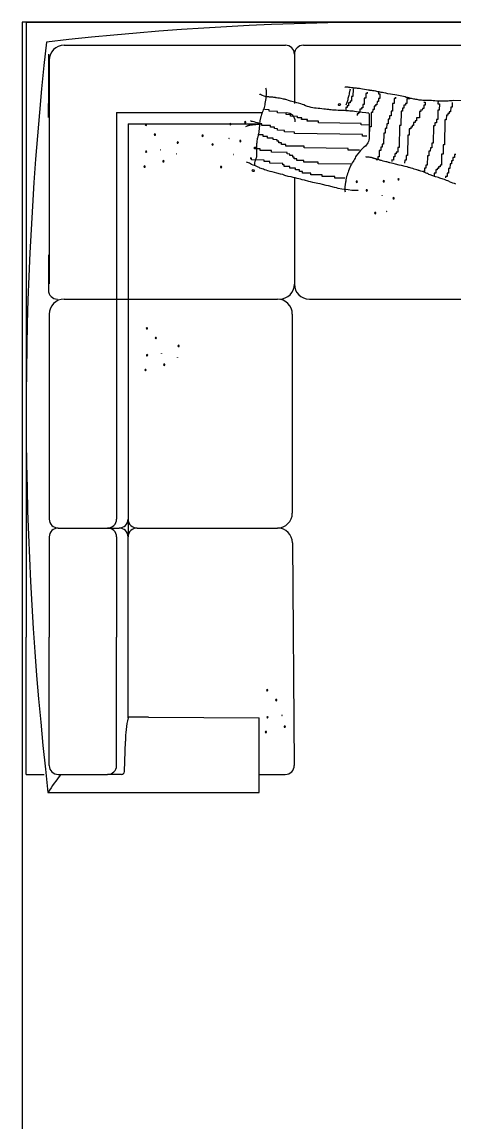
# Model space of a CAD drawing. Header units: feet. Extents: x 15180 to 17114, y 6067 to 8094.
# Drawn here: x 16240.3 to 16282.7, y 6608.3 to 6716.1 of the extents above; entities that cross this region are included whole.
import ezdxf

# ---------------------------------------------------------------- set-up
doc = ezdxf.new("R2010")
doc.units = ezdxf.units.FT
doc.layers.add('freecads.com', color=7, linetype='Continuous')

msp = doc.modelspace()

# ---------------------------------------------------------------- linework, layer by layer
for p, q in [((16240.302, 6716.117), (16240.302, 6580.97)), ((16401.343, 6716.117), (16240.302, 6716.117))]:
    msp.add_line(p, q)
at = {"layer": 'freecads.com', "ltscale": 2}
for p, q in [((16240.706, 6716.104), (16240.706, 6655.88)), ((16240.706, 6716.104), (16300.67, 6716.104)), ((16244.422, 6713.849), (16266.08, 6713.849)), ((16267.833, 6713.849), (16289.101, 6713.849)), ((16242.884, 6712.972), (16242.884, 6708.134)), ((16266.957, 6712.972), (16266.957, 6708.134)), ((16242.961, 6712.388), (16242.961, 6690.469)), ((16264.115, 6709.669), (16264.174, 6709.602)), ((16264.174, 6709.602), (16264.174, 6709.536)), ((16264.174, 6709.536), (16264.203, 6709.47)), ((16264.203, 6709.47), (16264.2, 6709.005)), ((16271.906, 6709.765), (16271.876, 6709.765)), ((16271.936, 6709.732), (16271.906, 6709.765)), ((16272.204, 6709.731), (16271.936, 6709.732)), ((16272.294, 6709.697), (16272.204, 6709.731)), ((16272.413, 6709.696), (16272.294, 6709.697)), ((16272.381, 6709.431), (16272.32, 6709.166)), ((16272.412, 6709.531), (16272.381, 6709.431)), ((16272.532, 6709.663), (16272.413, 6709.696)), ((16272.711, 6709.662), (16272.532, 6709.663)), ((16272.699, 6709.588), (16272.69, 6708.818)), ((16272.771, 6709.628), (16272.711, 6709.662)), ((16273.039, 6709.627), (16272.771, 6709.628)), ((16273.129, 6709.594), (16273.039, 6709.627)), ((16273.338, 6709.593), (16273.129, 6709.594)), ((16273.457, 6709.559), (16273.338, 6709.593)), ((16273.636, 6709.558), (16273.457, 6709.559)), ((16273.815, 6709.524), (16273.636, 6709.558)), ((16274.023, 6709.49), (16273.815, 6709.524)), ((16274.172, 6709.456), (16274.023, 6709.49)), ((16274.292, 6709.455), (16274.172, 6709.456)), ((16274.351, 6709.422), (16274.292, 6709.455)), ((16274.53, 6709.421), (16274.351, 6709.422)), ((16274.62, 6709.388), (16274.53, 6709.421)), ((16263.574, 6709.008), (16263.544, 6709.042)), ((16263.633, 6709.008), (16263.574, 6709.008)), ((16263.752, 6708.941), (16263.633, 6709.008)), ((16264.11, 6708.84), (16263.752, 6708.941)), ((16264.168, 6708.641), (16264.076, 6708.144)), ((16264.199, 6708.84), (16264.11, 6708.84)), ((16264.169, 6708.806), (16264.168, 6708.641)), ((16264.2, 6709.005), (16264.169, 6708.806)), ((16264.289, 6708.806), (16264.199, 6708.84)), ((16264.468, 6708.805), (16264.289, 6708.806)), ((16264.527, 6708.772), (16264.468, 6708.805)), ((16264.856, 6708.77), (16264.527, 6708.772)), ((16264.945, 6708.737), (16264.856, 6708.77)), ((16265.094, 6708.736), (16264.945, 6708.737)), ((16265.154, 6708.702), (16265.094, 6708.736)), ((16265.213, 6708.702), (16265.154, 6708.702)), ((16265.333, 6708.668), (16265.213, 6708.702)), ((16265.482, 6708.668), (16265.333, 6708.668)), ((16265.661, 6708.634), (16265.482, 6708.668)), ((16265.899, 6708.566), (16265.661, 6708.634)), ((16265.989, 6708.566), (16265.899, 6708.566)), ((16266.048, 6708.532), (16265.989, 6708.566)), ((16266.108, 6708.532), (16266.048, 6708.532)), ((16266.227, 6708.498), (16266.108, 6708.532)), ((16266.376, 6708.431), (16266.227, 6708.498)), ((16266.584, 6708.364), (16266.376, 6708.431)), ((16266.823, 6708.297), (16266.584, 6708.364)), ((16272.197, 6708.503), (16272.136, 6708.305)), ((16272.289, 6708.934), (16272.197, 6708.636)), ((16272.197, 6708.636), (16272.197, 6708.503)), ((16272.32, 6709.067), (16272.289, 6708.934)), ((16272.32, 6709.166), (16272.32, 6709.067)), ((16272.407, 6708.359), (16272.405, 6708.205)), ((16272.546, 6708.357), (16272.407, 6708.359)), ((16272.551, 6708.82), (16272.546, 6708.357)), ((16272.69, 6708.818), (16272.551, 6708.82)), ((16273.798, 6708.65), (16273.791, 6708.034)), ((16273.937, 6708.649), (16273.798, 6708.65)), ((16273.942, 6709.111), (16273.937, 6708.649)), ((16274.081, 6709.109), (16273.942, 6709.111)), ((16274.083, 6709.263), (16274.081, 6709.109)), ((16274.769, 6709.387), (16274.62, 6709.388)), ((16274.918, 6709.353), (16274.769, 6709.387)), ((16275.007, 6709.319), (16274.918, 6709.353)), ((16275.127, 6709.286), (16275.007, 6709.319)), ((16275.043, 6708.327), (16275.039, 6708.019)), ((16275.182, 6708.325), (16275.043, 6708.327)), ((16275.246, 6709.285), (16275.127, 6709.286)), ((16275.186, 6708.633), (16275.182, 6708.325)), ((16275.324, 6708.632), (16275.186, 6708.633)), ((16275.193, 6709.25), (16275.191, 6709.096)), ((16275.191, 6709.096), (16275.33, 6709.094)), ((16275.335, 6709.252), (16275.246, 6709.285)), ((16275.33, 6709.094), (16275.324, 6708.632)), ((16275.455, 6709.218), (16275.335, 6709.252)), ((16275.574, 6709.217), (16275.455, 6709.218)), ((16275.723, 6709.183), (16275.574, 6709.217)), ((16275.902, 6709.149), (16275.723, 6709.183)), ((16276.11, 6709.082), (16275.902, 6709.149)), ((16276.349, 6709.048), (16276.11, 6709.082)), ((16276.975, 6708.945), (16276.349, 6709.048)), ((16276.712, 6708.615), (16276.706, 6708.152)), ((16276.851, 6708.613), (16276.712, 6708.615)), ((16276.853, 6708.767), (16276.851, 6708.613)), ((16277.154, 6708.911), (16276.975, 6708.945)), ((16277.303, 6708.877), (16277.154, 6708.911)), ((16277.482, 6708.843), (16277.303, 6708.877)), ((16277.78, 6708.776), (16277.482, 6708.843)), ((16277.899, 6708.742), (16277.78, 6708.776)), ((16278.019, 6708.741), (16277.899, 6708.742)), ((16277.961, 6708.599), (16277.955, 6708.137)), ((16278.238, 6708.596), (16277.961, 6708.599)), ((16278.108, 6708.708), (16278.019, 6708.741)), ((16278.168, 6708.708), (16278.108, 6708.708)), ((16278.257, 6708.674), (16278.168, 6708.708)), ((16278.316, 6708.641), (16278.257, 6708.674)), ((16278.406, 6708.64), (16278.316, 6708.641)), ((16278.644, 6708.573), (16278.406, 6708.64)), ((16278.734, 6708.572), (16278.644, 6708.573)), ((16278.853, 6708.539), (16278.734, 6708.572)), ((16278.972, 6708.538), (16278.853, 6708.539)), ((16279.062, 6708.504), (16278.972, 6708.538)), ((16279.181, 6708.471), (16279.062, 6708.504)), ((16279.39, 6708.47), (16279.181, 6708.471)), ((16279.509, 6708.436), (16279.39, 6708.47)), ((16280.375, 6708.432), (16279.509, 6708.436)), ((16280.524, 6708.398), (16280.375, 6708.432)), ((16280.703, 6708.397), (16280.524, 6708.398)), ((16280.882, 6708.363), (16280.703, 6708.397)), ((16282.016, 6708.358), (16280.882, 6708.363)), ((16281.011, 6708.408), (16281.008, 6708.1)), ((16282.135, 6708.391), (16282.016, 6708.358)), ((16282.404, 6708.389), (16282.135, 6708.391)), ((16282.524, 6708.422), (16282.404, 6708.389)), ((16285.3, 6708.409), (16282.524, 6708.422)), ((16242.884, 6706.78), (16242.884, 6708.134)), ((16249.552, 6707.258), (16249.552, 6667.448)), ((16249.552, 6707.258), (16263.805, 6707.258)), ((16263.802, 6707.249), (16263.741, 6707.051)), ((16263.862, 6707.382), (16263.802, 6707.249)), ((16263.893, 6707.514), (16263.862, 6707.382)), ((16263.953, 6707.614), (16263.893, 6707.514)), ((16264.014, 6707.879), (16263.953, 6707.614)), ((16264.075, 6708.011), (16264.014, 6707.879)), ((16264.487, 6707.531), (16264.07, 6707.536)), ((16264.076, 6708.144), (16264.075, 6708.011)), ((16264.485, 6707.377), (16264.487, 6707.531)), ((16265.317, 6707.367), (16264.485, 6707.377)), ((16265.315, 6707.213), (16265.317, 6707.367)), ((16267.031, 6708.262), (16266.823, 6708.297)), ((16267.21, 6708.195), (16267.031, 6708.262)), ((16267.359, 6708.161), (16267.21, 6708.195)), ((16267.598, 6708.094), (16267.359, 6708.161)), ((16267.746, 6708.027), (16267.598, 6708.094)), ((16267.895, 6707.993), (16267.746, 6708.027)), ((16268.044, 6707.926), (16267.895, 6707.993)), ((16268.223, 6707.859), (16268.044, 6707.926)), ((16268.402, 6707.825), (16268.223, 6707.859)), ((16268.61, 6707.758), (16268.402, 6707.825)), ((16268.759, 6707.724), (16268.61, 6707.758)), ((16268.938, 6707.69), (16268.759, 6707.724)), ((16269.087, 6707.689), (16268.938, 6707.69)), ((16269.266, 6707.655), (16269.087, 6707.689)), ((16269.445, 6707.654), (16269.266, 6707.655)), ((16269.654, 6707.62), (16269.445, 6707.654)), ((16269.833, 6707.586), (16269.654, 6707.62)), ((16270.012, 6707.585), (16269.833, 6707.586)), ((16270.131, 6707.551), (16270.012, 6707.585)), ((16270.31, 6707.551), (16270.131, 6707.551)), ((16270.43, 6707.517), (16270.31, 6707.551)), ((16270.549, 6707.516), (16270.43, 6707.517)), ((16270.698, 6707.482), (16270.549, 6707.516)), ((16271.056, 6707.481), (16270.698, 6707.482)), ((16271.235, 6707.447), (16271.056, 6707.481)), ((16271.862, 6707.444), (16271.235, 6707.447)), ((16271.981, 6707.41), (16271.862, 6707.444)), ((16271.983, 6707.748), (16271.979, 6707.44)), ((16272.25, 6707.409), (16271.981, 6707.41)), ((16272.122, 6707.746), (16271.983, 6707.748)), ((16272.136, 6708.305), (16271.984, 6707.974)), ((16272.124, 6707.9), (16272.122, 6707.746)), ((16272.262, 6707.898), (16272.124, 6707.9)), ((16272.369, 6707.375), (16272.25, 6707.409)), ((16272.266, 6708.207), (16272.262, 6707.898)), ((16272.405, 6708.205), (16272.266, 6708.207)), ((16272.697, 6707.374), (16272.369, 6707.375)), ((16272.846, 6707.34), (16272.697, 6707.374)), ((16273.025, 6707.339), (16272.846, 6707.34)), ((16273.353, 6707.304), (16273.025, 6707.339)), ((16273.226, 6707.27), (16273.224, 6707.116)), ((16273.365, 6707.269), (16273.226, 6707.27)), ((16273.592, 6707.27), (16273.353, 6707.304)), ((16273.369, 6707.577), (16273.365, 6707.269)), ((16273.507, 6707.575), (16273.369, 6707.577)), ((16273.509, 6707.729), (16273.507, 6707.575)), ((16273.648, 6707.727), (16273.509, 6707.729)), ((16273.95, 6707.235), (16273.592, 6707.27)), ((16273.652, 6708.036), (16273.648, 6707.727)), ((16273.791, 6708.034), (16273.652, 6708.036)), ((16274.129, 6707.201), (16273.95, 6707.235)), ((16274.475, 6707.255), (16274.458, 6705.868)), ((16274.614, 6707.253), (16274.475, 6707.255)), ((16274.617, 6707.561), (16274.614, 6707.253)), ((16274.756, 6707.56), (16274.617, 6707.561)), ((16274.76, 6707.868), (16274.756, 6707.56)), ((16274.899, 6707.866), (16274.76, 6707.868)), ((16274.901, 6708.02), (16274.899, 6707.866)), ((16275.039, 6708.019), (16274.901, 6708.02)), ((16276.419, 6707.385), (16276.414, 6706.923)), ((16276.558, 6707.384), (16276.419, 6707.385)), ((16276.567, 6708.154), (16276.558, 6707.384)), ((16276.706, 6708.152), (16276.567, 6708.154)), ((16277.391, 6707.373), (16277.374, 6705.987)), ((16277.529, 6707.372), (16277.391, 6707.373)), ((16277.533, 6707.68), (16277.529, 6707.372)), ((16277.672, 6707.678), (16277.533, 6707.68)), ((16277.676, 6707.986), (16277.672, 6707.678)), ((16277.814, 6707.985), (16277.676, 6707.986)), ((16277.816, 6708.139), (16277.814, 6707.985)), ((16277.955, 6708.137), (16277.816, 6708.139)), ((16279.194, 6707.351), (16279.187, 6706.735)), ((16279.333, 6707.35), (16279.194, 6707.351)), ((16279.335, 6707.504), (16279.333, 6707.35)), ((16279.474, 6707.502), (16279.335, 6707.504)), ((16279.476, 6707.656), (16279.474, 6707.502)), ((16279.614, 6707.655), (16279.476, 6707.656)), ((16279.618, 6707.963), (16279.614, 6707.655)), ((16279.757, 6707.961), (16279.618, 6707.963)), ((16279.622, 6708.271), (16279.761, 6708.269)), ((16279.761, 6708.269), (16279.757, 6707.961)), ((16281, 6707.483), (16280.989, 6706.559)), ((16281.139, 6707.482), (16281, 6707.483)), ((16281.008, 6708.1), (16281.146, 6708.098)), ((16281.146, 6708.098), (16281.139, 6707.482)), ((16282.108, 6707.316), (16282.106, 6707.162)), ((16282.247, 6707.314), (16282.108, 6707.316)), ((16282.253, 6707.776), (16282.247, 6707.314)), ((16282.391, 6707.775), (16282.253, 6707.776)), ((16282.397, 6708.237), (16282.391, 6707.775)), ((16262.752, 6706.392), (16262.662, 6706.426)), ((16262.871, 6706.392), (16262.752, 6706.392)), ((16263.02, 6706.358), (16262.871, 6706.392)), ((16263.169, 6706.291), (16263.02, 6706.358)), ((16263.348, 6706.257), (16263.169, 6706.291)), ((16263.467, 6706.223), (16263.348, 6706.257)), ((16263.527, 6706.223), (16263.525, 6705.957)), ((16263.557, 6706.355), (16263.527, 6706.223)), ((16263.558, 6706.455), (16263.557, 6706.355)), ((16263.68, 6706.852), (16263.558, 6706.455)), ((16263.71, 6706.918), (16263.68, 6706.852)), ((16263.741, 6707.051), (16263.71, 6706.918)), ((16266.148, 6707.203), (16265.315, 6707.213)), ((16266.146, 6707.049), (16266.148, 6707.203)), ((16266.562, 6707.043), (16266.146, 6707.049)), ((16266.56, 6706.889), (16266.562, 6707.043)), ((16267.254, 6706.881), (16266.56, 6706.889)), ((16267.252, 6706.727), (16267.254, 6706.881)), ((16267.668, 6706.722), (16267.252, 6706.727)), ((16267.667, 6706.568), (16267.668, 6706.722)), ((16268.222, 6706.561), (16267.667, 6706.568)), ((16268.22, 6706.407), (16268.222, 6706.561)), ((16269.33, 6706.393), (16268.22, 6706.407)), ((16269.328, 6706.239), (16269.33, 6706.393)), ((16273.49, 6706.188), (16269.328, 6706.239)), ((16273.085, 6707.118), (16273.084, 6706.964)), ((16273.224, 6707.116), (16273.085, 6707.118)), ((16273.489, 6706.034), (16273.49, 6706.188)), ((16274.248, 6707.2), (16274.129, 6707.201)), ((16274.278, 6707.167), (16274.263, 6704.713)), ((16275.988, 6706.158), (16275.982, 6705.695)), ((16276.127, 6706.156), (16275.988, 6706.158)), ((16276.132, 6706.618), (16276.127, 6706.156)), ((16276.271, 6706.617), (16276.132, 6706.618)), ((16276.275, 6706.925), (16276.271, 6706.617)), ((16276.414, 6706.923), (16276.275, 6706.925)), ((16278.626, 6706.28), (16278.622, 6705.971)), ((16278.765, 6706.278), (16278.626, 6706.28)), ((16278.767, 6706.432), (16278.765, 6706.278)), ((16278.906, 6706.43), (16278.767, 6706.432)), ((16278.909, 6706.738), (16278.906, 6706.43)), ((16279.187, 6706.735), (16278.909, 6706.738)), ((16280.707, 6706.254), (16280.704, 6705.946)), ((16280.846, 6706.252), (16280.707, 6706.254)), ((16280.85, 6706.561), (16280.846, 6706.252)), ((16280.989, 6706.559), (16280.85, 6706.561)), ((16281.683, 6706.55), (16281.652, 6704.085)), ((16281.821, 6706.549), (16281.683, 6706.55)), ((16281.827, 6707.011), (16281.821, 6706.549)), ((16281.966, 6707.009), (16281.827, 6707.011)), ((16281.968, 6707.163), (16281.966, 6707.009)), ((16282.106, 6707.162), (16281.968, 6707.163)), ((16250.678, 6706.132), (16250.678, 6667.448)), ((16250.678, 6706.132), (16263.526, 6706.132)), ((16262.241, 6705.897), (16262.181, 6705.864)), ((16262.331, 6705.93), (16262.241, 6705.897)), ((16262.361, 6705.963), (16262.331, 6705.93)), ((16262.421, 6705.963), (16262.361, 6705.963)), ((16262.451, 6705.996), (16262.421, 6705.963)), ((16262.57, 6705.995), (16262.451, 6705.996)), ((16262.63, 6706.028), (16262.57, 6705.995)), ((16262.869, 6706.027), (16262.63, 6706.028)), ((16263.018, 6706.059), (16262.869, 6706.027)), ((16263.168, 6706.059), (16263.018, 6706.059)), ((16263.317, 6706.091), (16263.168, 6706.059)), ((16263.436, 6706.09), (16263.317, 6706.091)), ((16263.431, 6705.162), (16263.4, 6705.063)), ((16263.462, 6705.328), (16263.431, 6705.162)), ((16263.556, 6706.123), (16263.436, 6706.09)), ((16263.493, 6705.626), (16263.462, 6705.46)), ((16263.462, 6705.46), (16263.462, 6705.328)), ((16263.901, 6705.072), (16263.485, 6705.078)), ((16263.494, 6705.792), (16263.493, 6705.626)), ((16263.525, 6705.957), (16263.494, 6705.792)), ((16263.705, 6706.122), (16263.556, 6706.123)), ((16263.776, 6706.153), (16263.637, 6706.154)), ((16263.774, 6705.999), (16263.776, 6706.153)), ((16264.606, 6705.989), (16263.774, 6705.999)), ((16264.605, 6705.834), (16264.606, 6705.989)), ((16265.021, 6705.829), (16264.605, 6705.834)), ((16265.019, 6705.675), (16265.021, 6705.829)), ((16265.296, 6705.672), (16265.019, 6705.675)), ((16265.295, 6705.518), (16265.296, 6705.672)), ((16265.988, 6705.509), (16265.295, 6705.518)), ((16265.986, 6705.355), (16265.988, 6705.509)), ((16266.958, 6705.343), (16265.986, 6705.355)), ((16266.956, 6705.189), (16266.958, 6705.343)), ((16273.616, 6705.108), (16266.956, 6705.189)), ((16274.321, 6706.024), (16273.489, 6706.034)), ((16273.614, 6704.954), (16273.616, 6705.108)), ((16274.319, 6705.87), (16274.314, 6705.408)), ((16274.458, 6705.868), (16274.319, 6705.87)), ((16275.699, 6705.237), (16275.686, 6704.158)), ((16275.838, 6705.235), (16275.699, 6705.237)), ((16275.844, 6705.697), (16275.838, 6705.235)), ((16275.982, 6705.695), (16275.844, 6705.697)), ((16277.235, 6705.988), (16277.209, 6703.831)), ((16277.374, 6705.987), (16277.235, 6705.988)), ((16278.202, 6705.668), (16278.195, 6705.052)), ((16278.341, 6705.667), (16278.202, 6705.668)), ((16278.343, 6705.821), (16278.341, 6705.667)), ((16278.482, 6705.819), (16278.343, 6705.821)), ((16278.484, 6705.973), (16278.482, 6705.819)), ((16278.622, 6705.971), (16278.484, 6705.973)), ((16280.565, 6705.948), (16280.544, 6704.253)), ((16280.704, 6705.946), (16280.565, 6705.948)), ((16263.246, 6704.201), (16263.238, 6702.874)), ((16263.276, 6704.3), (16263.246, 6704.201)), ((16263.277, 6704.499), (16263.276, 6704.3)), ((16263.308, 6704.599), (16263.277, 6704.499)), ((16263.339, 6704.764), (16263.308, 6704.665)), ((16263.308, 6704.665), (16263.308, 6704.599)), ((16263.369, 6704.831), (16263.339, 6704.764)), ((16263.4, 6704.963), (16263.369, 6704.897)), ((16263.369, 6704.897), (16263.369, 6704.831)), ((16263.4, 6705.063), (16263.4, 6704.963)), ((16263.899, 6704.918), (16263.901, 6705.072)), ((16264.316, 6704.913), (16263.899, 6704.918)), ((16264.314, 6704.759), (16264.316, 6704.913)), ((16264.869, 6704.752), (16264.314, 6704.759)), ((16264.867, 6704.598), (16264.869, 6704.752)), ((16265.283, 6704.593), (16264.867, 6704.598)), ((16265.281, 6704.439), (16265.283, 6704.593)), ((16265.42, 6704.437), (16265.281, 6704.439)), ((16265.418, 6704.283), (16265.42, 6704.437)), ((16265.696, 6704.28), (16265.418, 6704.283)), ((16265.694, 6704.126), (16265.696, 6704.28)), ((16266.11, 6704.121), (16265.694, 6704.126)), ((16266.108, 6703.967), (16266.11, 6704.121)), ((16274.03, 6704.949), (16273.614, 6704.954)), ((16273.99, 6704.051), (16273.9, 6703.952)), ((16274.081, 6704.183), (16273.99, 6704.051)), ((16274.141, 6704.283), (16274.081, 6704.183)), ((16274.201, 6704.415), (16274.141, 6704.283)), ((16274.232, 6704.547), (16274.201, 6704.415)), ((16274.263, 6704.713), (16274.232, 6704.547)), ((16275.547, 6704.16), (16275.543, 6703.851)), ((16275.686, 6704.158), (16275.547, 6704.16)), ((16278.056, 6705.054), (16278.032, 6703.05)), ((16278.195, 6705.052), (16278.056, 6705.054)), ((16280.406, 6704.254), (16280.4, 6703.792)), ((16280.544, 6704.253), (16280.406, 6704.254)), ((16281.514, 6704.087), (16281.502, 6703.162)), ((16281.652, 6704.085), (16281.514, 6704.087)), ((16263.052, 6703.696), (16263.054, 6703.85)), ((16263.607, 6703.689), (16263.052, 6703.696)), ((16263.054, 6703.85), (16263.193, 6703.848)), ((16263.605, 6703.535), (16263.607, 6703.689)), ((16264.715, 6703.521), (16263.605, 6703.535)), ((16264.713, 6703.367), (16264.715, 6703.521)), ((16266.239, 6703.349), (16264.713, 6703.367)), ((16267.912, 6703.945), (16266.108, 6703.967)), ((16266.238, 6703.195), (16266.239, 6703.349)), ((16266.515, 6703.191), (16266.238, 6703.195)), ((16266.513, 6703.037), (16266.515, 6703.191)), ((16266.791, 6703.034), (16266.513, 6703.037)), ((16266.789, 6702.88), (16266.791, 6703.034)), ((16267.91, 6703.791), (16267.912, 6703.945)), ((16272.212, 6703.738), (16267.91, 6703.791)), ((16272.21, 6703.584), (16272.212, 6703.738)), ((16273.32, 6703.57), (16272.21, 6703.584)), ((16272.939, 6702.928), (16272.908, 6702.796)), ((16272.999, 6703.028), (16272.939, 6702.928)), ((16273.329, 6703.391), (16272.999, 6703.028)), ((16273.42, 6703.523), (16273.329, 6703.391)), ((16273.51, 6703.622), (16273.42, 6703.523)), ((16273.63, 6703.721), (16273.51, 6703.622)), ((16273.75, 6703.853), (16273.63, 6703.721)), ((16273.9, 6703.952), (16273.75, 6703.853)), ((16274.013, 6702.89), (16273.953, 6702.924)), ((16275.116, 6702.932), (16275.112, 6702.624)), ((16275.255, 6702.93), (16275.116, 6702.932)), ((16275.262, 6703.547), (16275.255, 6702.93)), ((16275.401, 6703.545), (16275.262, 6703.547)), ((16275.405, 6703.853), (16275.401, 6703.545)), ((16275.543, 6703.851), (16275.405, 6703.853)), ((16276.785, 6703.22), (16276.781, 6702.912)), ((16276.923, 6703.218), (16276.785, 6703.22)), ((16276.925, 6703.372), (16276.923, 6703.218)), ((16277.064, 6703.37), (16276.925, 6703.372)), ((16277.07, 6703.833), (16277.064, 6703.37)), ((16277.209, 6703.831), (16277.07, 6703.833)), ((16277.893, 6703.052), (16277.887, 6702.59)), ((16278.032, 6703.05), (16277.893, 6703.052)), ((16279.974, 6703.027), (16279.963, 6702.102)), ((16280.113, 6703.025), (16279.974, 6703.027)), ((16280.119, 6703.487), (16280.113, 6703.025)), ((16280.257, 6703.486), (16280.119, 6703.487)), ((16280.261, 6703.794), (16280.257, 6703.486)), ((16280.4, 6703.792), (16280.261, 6703.794)), ((16281.364, 6703.164), (16281.35, 6702.085)), ((16281.502, 6703.162), (16281.364, 6703.164)), ((16282.612, 6703.149), (16282.609, 6702.84)), ((16282.751, 6703.147), (16282.612, 6703.149)), ((16262.547, 6702.281), (16262.279, 6702.381)), ((16262.756, 6702.18), (16262.547, 6702.281)), ((16262.624, 6702.776), (16262.763, 6702.775)), ((16262.763, 6702.775), (16262.624, 6702.776)), ((16262.934, 6702.113), (16262.756, 6702.18)), ((16262.761, 6702.621), (16262.763, 6702.775)), ((16264.01, 6702.605), (16262.761, 6702.621)), ((16263.143, 6702.046), (16262.934, 6702.113)), ((16263.054, 6702.146), (16263.024, 6702.113)), ((16263.055, 6702.345), (16263.054, 6702.146)), ((16263.086, 6702.444), (16263.055, 6702.345)), ((16263.116, 6702.51), (16263.086, 6702.444)), ((16263.177, 6702.709), (16263.116, 6702.577)), ((16263.116, 6702.577), (16263.116, 6702.51)), ((16263.292, 6701.979), (16263.143, 6702.046)), ((16263.207, 6702.808), (16263.177, 6702.709)), ((16263.238, 6702.874), (16263.207, 6702.808)), ((16263.411, 6701.912), (16263.292, 6701.979)), ((16263.5, 6701.878), (16263.411, 6701.912)), ((16263.589, 6701.812), (16263.5, 6701.878)), ((16264.008, 6702.451), (16264.01, 6702.605)), ((16264.563, 6702.444), (16264.008, 6702.451)), ((16264.561, 6702.29), (16264.563, 6702.444)), ((16265.81, 6702.275), (16264.561, 6702.29)), ((16265.808, 6702.121), (16265.81, 6702.275)), ((16265.947, 6702.119), (16265.808, 6702.121)), ((16265.945, 6701.965), (16265.947, 6702.119)), ((16266.5, 6701.958), (16265.945, 6701.965)), ((16266.498, 6701.804), (16266.5, 6701.958)), ((16266.928, 6702.878), (16266.789, 6702.88)), ((16266.926, 6702.724), (16266.928, 6702.878)), ((16267.203, 6702.72), (16266.926, 6702.724)), ((16267.201, 6702.566), (16267.203, 6702.72)), ((16267.895, 6702.558), (16267.201, 6702.566)), ((16267.893, 6702.404), (16267.895, 6702.558)), ((16269.281, 6702.387), (16267.893, 6702.404)), ((16269.279, 6702.233), (16269.281, 6702.387)), ((16272.47, 6702.194), (16269.279, 6702.233)), ((16272.486, 6702.101), (16272.304, 6701.704)), ((16272.546, 6702.201), (16272.486, 6702.101)), ((16272.607, 6702.333), (16272.546, 6702.201)), ((16272.697, 6702.465), (16272.607, 6702.333)), ((16272.787, 6702.564), (16272.697, 6702.465)), ((16272.848, 6702.697), (16272.787, 6702.564)), ((16272.908, 6702.796), (16272.848, 6702.697)), ((16274.282, 6702.889), (16274.013, 6702.89)), ((16274.371, 6702.855), (16274.282, 6702.889)), ((16274.49, 6702.855), (16274.371, 6702.855)), ((16274.55, 6702.821), (16274.49, 6702.855)), ((16274.609, 6702.821), (16274.55, 6702.821)), ((16274.639, 6702.788), (16274.609, 6702.821)), ((16274.699, 6702.787), (16274.639, 6702.788)), ((16274.728, 6702.754), (16274.699, 6702.787)), ((16274.788, 6702.754), (16274.728, 6702.754)), ((16274.848, 6702.72), (16274.788, 6702.754)), ((16274.937, 6702.72), (16274.848, 6702.72)), ((16274.967, 6702.687), (16274.937, 6702.72)), ((16275.026, 6702.686), (16274.967, 6702.687)), ((16275.112, 6702.624), (16274.973, 6702.625)), ((16275.086, 6702.653), (16275.026, 6702.686)), ((16275.176, 6702.653), (16275.086, 6702.653)), ((16275.295, 6702.586), (16275.176, 6702.653)), ((16275.354, 6702.585), (16275.295, 6702.586)), ((16275.414, 6702.552), (16275.354, 6702.585)), ((16275.473, 6702.552), (16275.414, 6702.552)), ((16275.652, 6702.485), (16275.473, 6702.552)), ((16275.89, 6702.417), (16275.652, 6702.485)), ((16276.01, 6702.417), (16275.89, 6702.417)), ((16276.099, 6702.383), (16276.01, 6702.417)), ((16276.159, 6702.35), (16276.099, 6702.383)), ((16276.218, 6702.349), (16276.159, 6702.35)), ((16276.308, 6702.316), (16276.218, 6702.349)), ((16276.457, 6702.282), (16276.308, 6702.316)), ((16276.636, 6702.248), (16276.457, 6702.282)), ((16276.5, 6702.607), (16276.498, 6702.453)), ((16276.638, 6702.605), (16276.5, 6702.607)), ((16276.844, 6702.214), (16276.636, 6702.248)), ((16276.642, 6702.913), (16276.638, 6702.605)), ((16276.781, 6702.912), (16276.642, 6702.913)), ((16277.202, 6702.112), (16276.844, 6702.214)), ((16277.44, 6702.078), (16277.202, 6702.112)), ((16277.798, 6701.977), (16277.44, 6702.078)), ((16277.748, 6702.592), (16277.745, 6702.283)), ((16277.887, 6702.59), (16277.748, 6702.592)), ((16277.977, 6701.943), (16277.798, 6701.977)), ((16278.066, 6701.909), (16277.977, 6701.943)), ((16278.126, 6701.876), (16278.066, 6701.909)), ((16278.185, 6701.876), (16278.126, 6701.876)), ((16278.275, 6701.842), (16278.185, 6701.876)), ((16279.824, 6702.104), (16279.82, 6701.796)), ((16279.963, 6702.102), (16279.824, 6702.104)), ((16281.071, 6701.934), (16281.069, 6701.78)), ((16281.21, 6701.933), (16281.071, 6701.934)), ((16281.212, 6702.087), (16281.21, 6701.933)), ((16281.35, 6702.085), (16281.212, 6702.087)), ((16282.185, 6702.229), (16282.179, 6701.767)), ((16282.324, 6702.227), (16282.185, 6702.229)), ((16282.327, 6702.536), (16282.324, 6702.227)), ((16282.466, 6702.534), (16282.327, 6702.536)), ((16282.47, 6702.842), (16282.466, 6702.534)), ((16282.609, 6702.84), (16282.47, 6702.842)), ((16263.708, 6701.778), (16263.589, 6701.812)), ((16263.798, 6701.744), (16263.708, 6701.778)), ((16263.917, 6701.711), (16263.798, 6701.744)), ((16264.036, 6701.644), (16263.917, 6701.711)), ((16264.185, 6701.61), (16264.036, 6701.644)), ((16264.364, 6701.543), (16264.185, 6701.61)), ((16264.572, 6701.475), (16264.364, 6701.543)), ((16264.781, 6701.441), (16264.572, 6701.475)), ((16265.019, 6701.374), (16264.781, 6701.441)), ((16265.228, 6701.306), (16265.019, 6701.374)), ((16265.585, 6701.205), (16265.228, 6701.306)), ((16265.824, 6701.171), (16265.585, 6701.205)), ((16266.032, 6701.104), (16265.824, 6701.171)), ((16266.36, 6701.003), (16266.032, 6701.104)), ((16266.629, 6700.968), (16266.36, 6701.003)), ((16267.053, 6701.798), (16266.498, 6701.804)), ((16266.837, 6700.901), (16266.629, 6700.968)), ((16267.016, 6700.867), (16266.837, 6700.901)), ((16266.957, 6700.878), (16266.957, 6690.444)), ((16267.225, 6700.8), (16267.016, 6700.867)), ((16267.051, 6701.643), (16267.053, 6701.798)), ((16267.468, 6701.638), (16267.051, 6701.643)), ((16267.374, 6700.766), (16267.225, 6700.8)), ((16267.552, 6700.732), (16267.374, 6700.766)), ((16267.466, 6701.484), (16267.468, 6701.638)), ((16267.743, 6701.481), (16267.466, 6701.484)), ((16267.741, 6701.327), (16267.743, 6701.481)), ((16268.574, 6701.317), (16267.741, 6701.327)), ((16268.572, 6701.162), (16268.574, 6701.317)), ((16269.682, 6701.149), (16268.572, 6701.162)), ((16269.68, 6700.995), (16269.682, 6701.149)), ((16270.929, 6700.98), (16269.68, 6700.995)), ((16270.927, 6700.825), (16270.929, 6700.98)), ((16271.898, 6700.814), (16270.927, 6700.825)), ((16272.03, 6700.843), (16272, 6700.678)), ((16272.061, 6700.976), (16272.03, 6700.843)), ((16272.122, 6701.108), (16272.061, 6700.976)), ((16272.152, 6701.274), (16272.122, 6701.108)), ((16272.213, 6701.406), (16272.152, 6701.274)), ((16272.244, 6701.539), (16272.213, 6701.406)), ((16272.304, 6701.704), (16272.244, 6701.539)), ((16278.394, 6701.808), (16278.275, 6701.842)), ((16278.543, 6701.775), (16278.394, 6701.808)), ((16278.692, 6701.708), (16278.543, 6701.775)), ((16278.93, 6701.64), (16278.692, 6701.708)), ((16279.02, 6701.606), (16278.93, 6701.64)), ((16279.079, 6701.606), (16279.02, 6701.606)), ((16279.109, 6701.573), (16279.079, 6701.606)), ((16279.169, 6701.573), (16279.109, 6701.573)), ((16279.228, 6701.539), (16279.169, 6701.573)), ((16279.317, 6701.506), (16279.228, 6701.539)), ((16279.466, 6701.472), (16279.317, 6701.506)), ((16279.586, 6701.438), (16279.466, 6701.472)), ((16279.678, 6701.489), (16279.539, 6701.491)), ((16279.734, 6701.371), (16279.586, 6701.438)), ((16279.682, 6701.797), (16279.678, 6701.489)), ((16279.82, 6701.796), (16279.682, 6701.797)), ((16279.853, 6701.304), (16279.734, 6701.371)), ((16279.943, 6701.27), (16279.853, 6701.304)), ((16280.002, 6701.27), (16279.943, 6701.27)), ((16280.121, 6701.203), (16280.002, 6701.27)), ((16280.241, 6701.17), (16280.121, 6701.203)), ((16280.777, 6700.968), (16280.241, 6701.17)), ((16280.647, 6701.323), (16280.643, 6701.015)), ((16280.786, 6701.321), (16280.647, 6701.323)), ((16280.926, 6700.934), (16280.777, 6700.968)), ((16280.79, 6701.63), (16280.786, 6701.321)), ((16280.929, 6701.628), (16280.79, 6701.63)), ((16281.045, 6700.901), (16280.926, 6700.934)), ((16280.93, 6701.782), (16280.929, 6701.628)), ((16281.069, 6701.78), (16280.93, 6701.782)), ((16281.134, 6700.867), (16281.045, 6700.901)), ((16281.194, 6700.833), (16281.134, 6700.867)), ((16281.283, 6700.8), (16281.194, 6700.833)), ((16281.641, 6700.699), (16281.283, 6700.8)), ((16281.754, 6701.001), (16281.752, 6700.847)), ((16281.892, 6701), (16281.754, 6701.001)), ((16281.896, 6701.308), (16281.892, 6701)), ((16282.035, 6701.306), (16281.896, 6701.308)), ((16282.04, 6701.769), (16282.035, 6701.306)), ((16282.179, 6701.767), (16282.04, 6701.769)), ((16267.731, 6700.665), (16267.552, 6700.732)), ((16267.94, 6700.63), (16267.731, 6700.665)), ((16268.357, 6700.496), (16267.94, 6700.63)), ((16268.536, 6700.462), (16268.357, 6700.496)), ((16268.744, 6700.394), (16268.536, 6700.462)), ((16268.923, 6700.36), (16268.744, 6700.394)), ((16269.251, 6700.293), (16268.923, 6700.36)), ((16269.49, 6700.258), (16269.251, 6700.293)), ((16269.698, 6700.224), (16269.49, 6700.258)), ((16270.056, 6700.123), (16269.698, 6700.224)), ((16270.295, 6700.089), (16270.056, 6700.123)), ((16270.89, 6699.92), (16270.295, 6700.089)), ((16271.069, 6699.886), (16270.89, 6699.92)), ((16271.248, 6699.819), (16271.069, 6699.886)), ((16271.606, 6699.751), (16271.248, 6699.819)), ((16271.815, 6699.717), (16271.606, 6699.751)), ((16272.202, 6699.682), (16271.815, 6699.717)), ((16271.906, 6700.048), (16271.903, 6699.584)), ((16271.936, 6700.114), (16271.906, 6700.048)), ((16271.937, 6700.28), (16271.936, 6700.114)), ((16271.968, 6700.346), (16271.937, 6700.28)), ((16271.999, 6700.545), (16271.968, 6700.446)), ((16271.968, 6700.446), (16271.968, 6700.346)), ((16272, 6700.678), (16271.999, 6700.545)), ((16281.76, 6700.632), (16281.641, 6700.699)), ((16281.849, 6700.598), (16281.76, 6700.632)), ((16281.968, 6700.565), (16281.849, 6700.598)), ((16282.058, 6700.531), (16281.968, 6700.565)), ((16282.147, 6700.464), (16282.058, 6700.531)), ((16282.444, 6700.33), (16282.147, 6700.464)), ((16282.623, 6700.296), (16282.444, 6700.33)), ((16282.742, 6700.229), (16282.623, 6700.296)), ((16271.903, 6699.584), (16271.933, 6699.484)), ((16272.59, 6699.614), (16272.202, 6699.682)), ((16273.187, 6699.611), (16272.59, 6699.614)), ((16273.157, 6699.644), (16273.187, 6699.611)), ((16242.884, 6693.317), (16242.884, 6689.86)), ((16244.422, 6688.983), (16265.291, 6688.983)), ((16268.418, 6688.983), (16288.517, 6688.983)), ((16242.961, 6687.523), (16242.961, 6667.448)), ((16266.751, 6687.523), (16266.751, 6668.033)), ((16250.678, 6667.448), (16250.678, 6665.695)), ((16243.838, 6666.572), (16248.676, 6666.572)), ((16248.676, 6666.572), (16249.801, 6666.572)), ((16251.554, 6666.572), (16251.554, 6666.572)), ((16251.554, 6666.572), (16265.291, 6666.572)), ((16265.291, 6666.572), (16265.309, 6666.572)), ((16242.961, 6665.695), (16242.961, 6655.88)), ((16249.552, 6665.695), (16249.552, 6655.88)), ((16250.678, 6647.992), (16250.678, 6665.695)), ((16266.77, 6665.123), (16266.944, 6643.324)), ((16240.706, 6642.441), (16240.706, 6655.88)), ((16242.961, 6643.317), (16242.961, 6655.88)), ((16249.552, 6643.317), (16249.552, 6655.88)), ((16252.677, 6648.048), (16250.678, 6648.048)), ((16252.677, 6648.048), (16263.493, 6647.992)), ((16263.493, 6640.688), (16263.493, 6647.992)), ((16250.321, 6642.723), (16250.426, 6645.702)), ((16240.706, 6642.441), (16242.479, 6642.441)), ((16243.838, 6642.441), (16248.676, 6642.441)), ((16250.03, 6642.441), (16248.676, 6642.441)), ((16263.493, 6642.441), (16266.068, 6642.441)), ((16242.841, 6640.688), (16263.493, 6640.688))]:
    msp.add_line(p, q, dxfattribs=at)
for centre, radius, start, end in [((16276.736, 6421.392), 294.725, 82.88673, 96.63201), ((16568.686, 6678.053), 327.981, 173.68225, 186.54157), ((16244.422, 6712.388), 1.461, 90, 180), ((16266.08, 6712.972), 0.876, 0, 90), ((16267.833, 6712.972), 0.876, 90, 180), ((16260.697, 6706.116), 0.0649, 90, 270), ((16260.697, 6706.116), 0.0649, 270, 90), ((16262.143, 6706.305), 0.0649, 90, 270), ((16262.143, 6706.305), 0.0649, 270, 90), ((16266.168, 6706.348), 0.876, 0, 90), ((16252.432, 6706.055), 0.0649, 1.3946, 181.3946), ((16252.432, 6706.055), 0.0649, 181.3946, 1.3946), ((16253.31, 6705.094), 0.0649, 1.3946, 181.3946), ((16253.31, 6705.094), 0.0649, 181.3946, 1.3946), ((16255.544, 6704.318), 0.0649, 1.3946, 181.3946), ((16255.544, 6704.318), 0.0649, 181.3946, 1.3946), ((16257.967, 6704.978), 0.0649, 90, 270), ((16257.967, 6704.978), 0.0649, 270, 90), ((16258.949, 6704.124), 0.0649, 90, 270), ((16258.949, 6704.124), 0.0649, 270, 90), ((16260.546, 6704.697), 0.0108, 90, 270), ((16260.546, 6704.697), 0.0108, 270, 90), ((16261.665, 6704.455), 0.0649, 90, 270), ((16261.665, 6704.455), 0.0649, 270, 90), ((16252.451, 6703.413), 0.0649, 1.3946, 181.3946), ((16252.451, 6703.413), 0.0649, 181.3946, 1.3946), ((16253.866, 6703.598), 0.0108, 1.3946, 181.3946), ((16253.866, 6703.598), 0.0108, 181.3946, 1.3946), ((16255.433, 6703.209), 0.0108, 1.3946, 181.3946), ((16255.433, 6703.209), 0.0108, 181.3946, 1.3946), ((16260.973, 6703.14), 0.0108, 90, 270), ((16260.973, 6703.14), 0.0108, 270, 90), ((16252.298, 6701.962), 0.0649, 1.3946, 181.3946), ((16252.298, 6701.962), 0.0649, 181.3946, 1.3946), ((16254.135, 6702.485), 0.0649, 1.3946, 181.3946), ((16254.135, 6702.485), 0.0649, 181.3946, 1.3946), ((16259.779, 6701.909), 0.0649, 90, 270), ((16259.779, 6701.909), 0.0649, 270, 90), ((16277.145, 6700.715), 0.0649, 90, 270), ((16277.145, 6700.715), 0.0649, 270, 90), ((16273.056, 6700.481), 0.0649, 90, 270), ((16273.056, 6700.481), 0.0649, 270, 90), ((16274.038, 6699.626), 0.0649, 90, 270), ((16274.038, 6699.626), 0.0649, 270, 90), ((16275.698, 6700.526), 0.0649, 90, 270), ((16275.698, 6700.526), 0.0649, 270, 90), ((16275.548, 6699.106), 0.0108, 90, 270), ((16275.548, 6699.106), 0.0108, 270, 90), ((16276.666, 6698.865), 0.0649, 90, 270), ((16276.666, 6698.865), 0.0649, 270, 90), ((16275.975, 6697.55), 0.0108, 90, 270), ((16275.975, 6697.55), 0.0108, 270, 90), ((16274.868, 6697.412), 0.0649, 90, 270), ((16274.868, 6697.412), 0.0649, 270, 90), ((16265.496, 6690.444), 1.461, 270, 0), ((16268.418, 6690.444), 1.461, 180, 270), ((16243.761, 6689.86), 0.876, 180, 270), ((16244.422, 6687.523), 1.461, 90, 180), ((16265.291, 6687.523), 1.461, 0, 90), ((16252.517, 6686.136), 0.0649, 1.3946, 181.3946), ((16252.517, 6686.136), 0.0649, 181.3946, 1.3946), ((16253.395, 6685.175), 0.0649, 1.3946, 181.3946), ((16253.395, 6685.175), 0.0649, 181.3946, 1.3946), ((16252.536, 6683.494), 0.0649, 1.3946, 181.3946), ((16253.952, 6683.679), 0.0108, 1.3946, 181.3946), ((16253.952, 6683.679), 0.0108, 181.3946, 1.3946), ((16255.629, 6684.399), 0.0649, 1.3946, 181.3946), ((16255.629, 6684.399), 0.0649, 181.3946, 1.3946), ((16252.536, 6683.494), 0.0649, 181.3946, 1.3946), ((16254.22, 6682.566), 0.0649, 1.3946, 181.3946), ((16254.22, 6682.566), 0.0649, 181.3946, 1.3946), ((16255.518, 6683.29), 0.0108, 1.3946, 181.3946), ((16255.518, 6683.29), 0.0108, 181.3946, 1.3946), ((16252.383, 6682.043), 0.0649, 1.3946, 181.3946), ((16252.383, 6682.043), 0.0649, 181.3946, 1.3946), ((16243.838, 6667.448), 0.876, 180, 270), ((16248.676, 6667.448), 0.876, 270, 0), ((16249.801, 6667.448), 0.876, 270, 0), ((16251.554, 6667.448), 0.876, 180, 270), ((16265.291, 6668.033), 1.461, 270, 0), ((16243.838, 6665.695), 0.876, 90, 180), ((16248.676, 6665.695), 0.876, 0, 90), ((16249.801, 6665.695), 0.876, 0, 90), ((16251.554, 6665.695), 0.876, 90, 180), ((16265.309, 6665.111), 1.461, 0.45787, 90), ((16264.303, 6650.693), 0.0649, 1.3946, 181.3946), ((16264.303, 6650.693), 0.0649, 181.3946, 1.3946), ((16265.181, 6649.731), 0.0649, 1.3946, 181.3946), ((16265.181, 6649.731), 0.0649, 181.3946, 1.3946), ((16261.226, 6645.675), 10.8, 167.61307, 179.85818), ((16264.322, 6648.05), 0.0649, 1.3946, 181.3946), ((16264.322, 6648.05), 0.0649, 181.3946, 1.3946), ((16265.737, 6648.235), 0.0108, 1.3946, 181.3946), ((16265.737, 6648.235), 0.0108, 181.3946, 1.3946), ((16266.006, 6647.123), 0.0649, 1.3946, 181.3946), ((16266.006, 6647.123), 0.0649, 181.3946, 1.3946), ((16264.168, 6646.6), 0.0649, 1.3946, 181.3946), ((16264.168, 6646.6), 0.0649, 181.3946, 1.3946), ((16243.838, 6643.317), 0.876, 180, 270), ((16248.676, 6643.317), 0.876, 270, 0), ((16250.03, 6642.733), 0.292, 270, 357.98163), ((16266.068, 6643.317), 0.876, 270, 0.45787), ((16261.331, 6628.705), 22.034, 141.43275, 147.0519)]:
    msp.add_arc(centre, radius, start, end, dxfattribs=at)
at = {"layer": 'freecads.com', "ltscale": 2, "extrusion": (0, 0, -1)}
for centre, start_param, end_param in [((16271.358, 6708.043), 1.5707963, 4.712389), ((16271.358, 6708.043), -1.5707963, 1.5707963), ((16262.931, 6701.582), 1.5707963, 4.712389), ((16262.931, 6701.582), -1.5707963, 1.5707963)]:
    msp.add_ellipse(centre, major_axis=(0.001, 0.108), ratio=0.9, start_param=start_param, end_param=end_param, dxfattribs=at)

doc.saveas('drawing.dxf')
